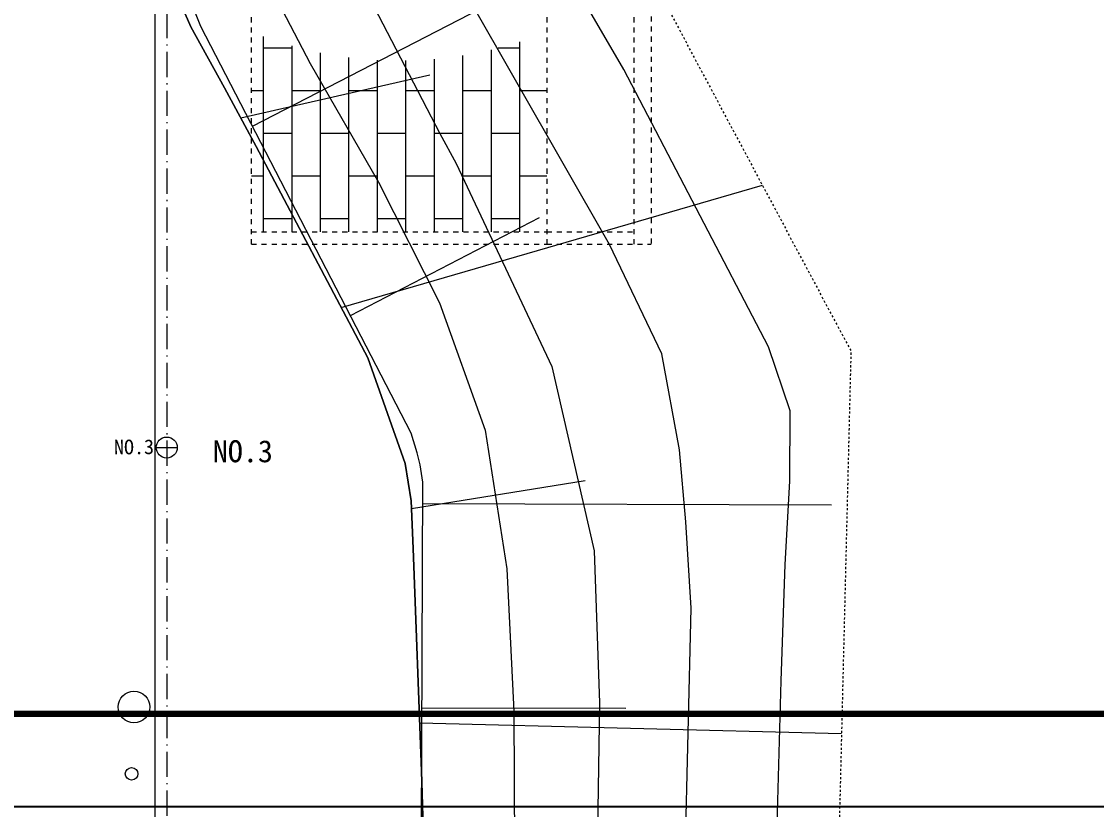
# Model space of a CAD drawing. Header units: millimetres. Extents: x 604133 to 1296463, y 247237 to 595748.
# Drawn here: x 761030 to 786602, y 377268 to 396013 of the extents above; entities that cross this region are included whole.
import ezdxf

# ---------------------------------------------------------------- set-up
doc = ezdxf.new("R2010")
doc.units = ezdxf.units.MM
doc.header["$LTSCALE"] = 100
for name, pattern in [('561019', [1, 0.5, -0.5]), ('SXF_一点短鎖線', [9.25, 6, -1.5, 0.25, -1.5]), ('SXF_跳び破線', [12, 6, -6])]:
    doc.linetypes.add(name, pattern=pattern)
doc.layers.get('Defpoints').update_dxf_attribs({"color": 153})
for name, color, linetype, lineweight in [('D-BGD', 7, 'Continuous', 13), ('D-BMK', 2, 'SXF_一点短鎖線', 13), ('D-BMK-HTXT', 7, 'Continuous', 13), ('D-BYP-STR3', 2, 'Continuous', 13), ('D-BYP-TXT', 7, 'Continuous', 13), ('D-TTL', 2, 'Continuous', 140), ('●予備設計_LP横断', 7, 'Continuous', 13)]:
    doc.layers.add(name, color=color, linetype=linetype, lineweight=lineweight)
doc.styles.add('ＭＳ ゴシック', font='MS Gothic.ttf')

# ---------------------------------------------------------------- blocks, each defined once
blk = doc.blocks.new('M7312')
at = {"layer": '●予備設計_LP横断', "linetype": 'Continuous', "lineweight": 20}
blk.add_circle((0, -0.001), 0.15, dxfattribs=at)
blk = doc.blocks.new('21311212131313131')
at = {"layer": 'D-BGD', "linetype": 'Continuous'}
for p, q in [((2655539.8042, -1220310.4056), (2655577.5506, -1210271.3072)), ((2650316.6113, -1220347.2292), (2650146.3057, -1210620.6735)), ((2645696.9047, -1222380.487), (2642582.51, -1212423.8841)), ((2655175.5034, -1220259.6755), (2655083.1477, -1215409.5551)), ((2641432.2186, -1224581.0874), (2636536.1355, -1215573.5761)), ((2650444.4247, -1220607.7313), (2649691.3403, -1216492.7035)), ((2645881.2639, -1222160.0973), (2643460.2738, -1217711.052)), ((2641238.1784, -1224863.5553), (2640119.4977, -1220388.5644))]:
    blk.add_line(p, q, dxfattribs=at)
at = {"layer": 'D-BGD', "linetype": '561019', "flags": 128}
blk.add_lwpolyline([(2494508.8492, -1220362.731), (2502568.1938, -1220258.7543), (2502893.2618, -1220254.3025), (2505968.9706, -1220281.5844), (2533646.6748, -1220529.6704), (2555247.3327, -1219423.2209), (2574682.3776, -1218318.0141), (2575877.9982, -1218262.2975), (2607350.0318, -1216798.0533), (2630746.0107, -1217401.774), (2633752.1022, -1217183.4579), (2635812.956, -1216221.9558), (2646480.1569, -1210237.1016), (2669388.8157, -1210323.2366), (2671678.4637, -1210836.7904), (2674039.248, -1211855.5625), (2682867.6468, -1216539.2122), (2684403.4154, -1216795.1095), (2694508.8492, -1216382.4207)], dxfattribs=at)
at = {"layer": 'D-BGD', "linetype": 'Continuous', "flags": 128}
for points, elevation in [([(2662642.2508, -1211793.1491), (2654361.8688, -1211729.1096), (2651588.0888, -1211693.8289), (2649607.2616, -1211624.0843), (2647935.6245, -1211651.7796), (2646422.6477, -1212201.8261), (2639896.5704, -1215778.3885), (2636062.4205, -1218115.3211), (2634983.1068, -1218677.0433), (2633582.0225, -1219226.7818), (2631370.8878, -1219404.8909), (2624463.6251, -1219073.3538), (2618943.2065, -1219103.1535), (2615445.7887, -1219127.7418), (2603273.5427, -1219213.2275), (2599545.5534, -1219240.4168), (2596797.3862, -1219574.8494), (2588989.4326, -1220163.8881)], 363999.9803), ([(2658609.7653, -1213928.0223), (2652676.4151, -1213906.1937), (2650622.6763, -1214075.844), (2648912.0097, -1214262.2991), (2646642.0878, -1214733.1368), (2644069.2242, -1216032.2464), (2636391.0573, -1220634.5878), (2635437.5482, -1221074.7938), (2633801.2626, -1221523.1352), (2631751.5891, -1221643.7093), (2624774.7082, -1221955.8035), (2615167.0334, -1221625.73), (2602103.3073, -1222192.2188), (2591938.0111, -1223376.3837)], 364999.9803), ([(2594916.1597, -1224941.7511), (2597675.9605, -1224619.3873), (2601856.0888, -1224263.9964), (2607977.5078, -1223946.446), (2615644.4648, -1223706.5949), (2629067.253, -1223556.6974), (2632844.792, -1223484.8112), (2634623.6468, -1223329.9846), (2635580.4417, -1223089.9441), (2637728.4484, -1222179.5729), (2641510.7003, -1220118.6196), (2642214.0332, -1219714.7438), (2646999.0761, -1217344.3068), (2651358.5504, -1216246.8884), (2654970.0491, -1216043.0641), (2660573.2281, -1216014.109)], 365999.9802), ([(2545956.1208, -1228488.1611), (2609704.4053, -1225883.6475), (2613975.3817, -1225720.4951), (2616249.2245, -1225661.0775), (2628263.3448, -1225591.6313), (2632317.4839, -1225530.9416), (2634371.7096, -1225408.2994), (2635231.9984, -1225284.1535), (2637359.5758, -1224633.9277), (2639911.355, -1223240.0529), (2642700.7661, -1221557.8726), (2645535.3296, -1220045.1952), (2648539.8083, -1218896.8649), (2651832.5754, -1218311.0681), (2655216.0251, -1218078.1644), (2658491.9882, -1217991.6256)], 366999.9802)]:
    blk.add_lwpolyline(points, dxfattribs=dict(at, elevation=elevation))
for points in [[(2662058.7268, -1219974.9723), (2656686.9467, -1220243.4675), (2651396.9093, -1220552.1516), (2650264.0026, -1220618.2593), (2649373.4809, -1220785.1365), (2646882.9721, -1221723.4766), (2641907.2356, -1224479.7372), (2640534.4395, -1225267.2693), (2639095.3444, -1226092.6092), (2637865.9019, -1226659.9283), (2636920.2729, -1226852.4996), (2633919.1306, -1227070.105), (2614895.3663, -1227321.9859), (2598798.9372, -1227763.8917), (2577698.008, -1228369.8252)], [(2633919.1306, -1227070.105), (2636920.2729, -1226852.4996), (2637865.9019, -1226659.9283), (2639095.3444, -1226092.6092), (2640534.4395, -1225267.2693), (2641907.2356, -1224479.7372), (2646882.9721, -1221723.4766), (2649373.4809, -1220785.1365), (2650264.0026, -1220618.2593), (2651396.9093, -1220552.1516), (2656686.9467, -1220243.4675), (2662058.7268, -1219974.9723), (2666873.7425, -1220032.1247), (2667643.1984, -1220123.8825), (2668527.3973, -1220439.2002), (2673112.2911, -1222818.0376), (2677261.601, -1225188.7079), (2678491.7102, -1225805.1137), (2679051.1147, -1225841.1634), (2680590.0773, -1225939.2039)]]:
    blk.add_lwpolyline(points, dxfattribs=at)
at = {"layer": 'D-BGD', "linetype": 'Continuous'}
for points in [[(2658108.5483, -1220212.278, 368399.9801), (2649810.6115, -1220355.2356, 368349.9801), (2649396.2976, -1220424.8347, 368369.9801), (2649116.0549, -1220499.4271, 368379.9801), (2648653.7219, -1220656.7426, 368419.9801), (2639079.8998, -1225858.4267, 368259.9801), (2638011.3675, -1226310.9072, 368279.9801), (2636864.0818, -1226594.8709, 368299.9801), (2622041.867, -1227201.9312, 368509.9801), (2603420.9703, -1227667.5166, 368489.9801), (2583046.0721, -1228005.1242, 368469.9801), (2559313.1878, -1228624.9163, 368279.9801), (2520094.582, -1229522.7416, 368369.9801), (2506538.0364, -1229671.2376, 368369.9801), (2494508.8492, -1229953.4497, 368366.4635)], [(2658108.5483, -1220212.278, 368399.9801), (2649810.6115, -1220355.2356, 368349.9801), (2649396.2976, -1220424.8347, 368369.9801), (2649116.0549, -1220499.4271, 368379.9801), (2648653.7219, -1220656.7426, 368419.9801), (2639079.8998, -1225858.4267, 368259.9801), (2638011.3675, -1226310.9072, 368279.9801), (2636864.0818, -1226594.8709, 368299.9801)]]:
    blk.add_polyline3d(points, dxfattribs=at)
blk.add_circle((2655300.7168, -1227111.4502, 368209.9801), 375, dxfattribs=at)
at = {"layer": 'D-BMK', "linetype": 'SXF_一点短鎖線', "flags": 128}
blk.add_lwpolyline([(2494508.8492, -1229680.1181), (2694508.8492, -1225515.3877)], dxfattribs=at)
at = {"layer": 'D-BMK-HTXT', "color": 7, "linetype": 'Continuous', "lineweight": 13}
blk.add_line((2649119.306, -1226710.618, 65818.5963), (2649108.8964, -1226210.7263, -65818.5963), dxfattribs=at)
blk.add_circle((2649114.1012, -1226460.6722, 0), 250, dxfattribs=at)
at = {"layer": 'D-BGD', "linetype": 'Continuous', "lineweight": 20, "xscale": 1000, "yscale": 1000, "zscale": 1000, "rotation": 61.30205960440028}
blk.add_blockref('M7312', (2656891.2713, -1227133.9905, 367858.9801), dxfattribs=at)
at = {"layer": 'Defpoints', "color": 7, "style": 'ＭＳ ゴシック'}
blk.add_text('NO.3', height=525, rotation=91.19293497, dxfattribs=at).set_placement((2649441.9375, -1225357.0104, -329092.9815))

msp = doc.modelspace()

# ---------------------------------------------------------------- hatches: boundary and pattern name
at = {"layer": 'D-BYP-STR3', "linetype": 'SXF_跳び破線', "ltscale": 0.2}
h = msp.add_hatch(dxfattribs=at)
h.set_pattern_fill('AR-BRSTD', color=256, scale=10, angle=90)
h.set_pattern_definition([(90, (-130114.2, 327309.5), (-677.418, 4e-14), []), (180, (-130114.2, 327309.5), (-677.418, -1016), [677.418, -677.418])])
edge = h.paths.add_edge_path()
edge.add_line((766501.1, 391012.7), (766501.1, 395764.6))
edge.add_arc((770012, 404438.4), 9357.5, 247.96325, 292.03675)
edge.add_line((773522.9, 395764.6), (773522.9, 391012.7))
edge.add_line((773522.9, 391012.7), (766501.1, 391012.7))

# ---------------------------------------------------------------- linework, layer by layer
at = {"layer": 'D-BGD', "color": 6, "ltscale": 1500, "elevation": 354000, "flags": 128}
msp.add_lwpolyline([(763617.8, 475035), (761254, 453402.6, 0.0263436), (761198.6, 452351), (761198.6, 446834.7, 0.0353635), (761298.4, 445425.5), (764098.8, 425752.1, -0.0353635), (764198.6, 424342.9), (764198.6, 338981)], format="xyb", dxfattribs=at)
at = {"layer": 'D-BYP-STR3', "linetype": 'SXF_跳び破線', "ltscale": 0.2}
for p, q in [((766501.1, 390712.7, 354000), (766501.1, 423512.7, 354000)), ((775607.2, 390712.7, 354000), (775607.2, 406212.7, 354000)), ((776007.2, 406212.7, 354000), (776007.2, 390712.7, 354000)), ((773522.9, 405712.7, 354000), (773522.9, 390712.7, 354000)), ((766501.1, 391012.7, 354000), (773522.9, 391012.7, 354000)), ((773522.9, 391012.7, 354000), (775607.2, 391012.7, 354000)), ((766501.1, 390712.7, 354000), (773522.9, 390712.7, 354000)), ((773522.9, 390712.7, 354000), (776007.2, 390712.7, 354000))]:
    msp.add_line(p, q, dxfattribs=at)
at = {"layer": 'D-BYP-TXT'}
msp.add_line((764234.9, 385878.7, 354000), (764734.9, 385878.7, 354000), dxfattribs=at)
msp.add_circle((764484.9, 385878.7, 354000), 250, dxfattribs=at)
at = {"layer": 'D-TTL'}
msp.add_line((718577.1, 379542.6, 354000), (798577.1, 379542.6, 354000), dxfattribs=at)
at = {"layer": 'Defpoints', "color": 1}
msp.add_line((716527.1, 377342.6, 354000), (800627.1, 377342.6, 354000), dxfattribs=at)

# ---------------------------------------------------------------- block references
at = {"layer": 'D-BGD', "rotation": 268.807065034117}
msp.add_blockref('21311212131313131', (2045832.1, 3008884.8, 354000), dxfattribs=at)

# ---------------------------------------------------------------- texts
at = {"layer": 'D-BYP-TXT', "insert": (763229.8, 385885.5, 354000), "char_height": 350, "attachment_point": 4, "rotation": 0.5637, "style": 'ＭＳ ゴシック'}
msp.add_mtext('NO.3 ', dxfattribs=at)

doc.saveas('drawing.dxf')
